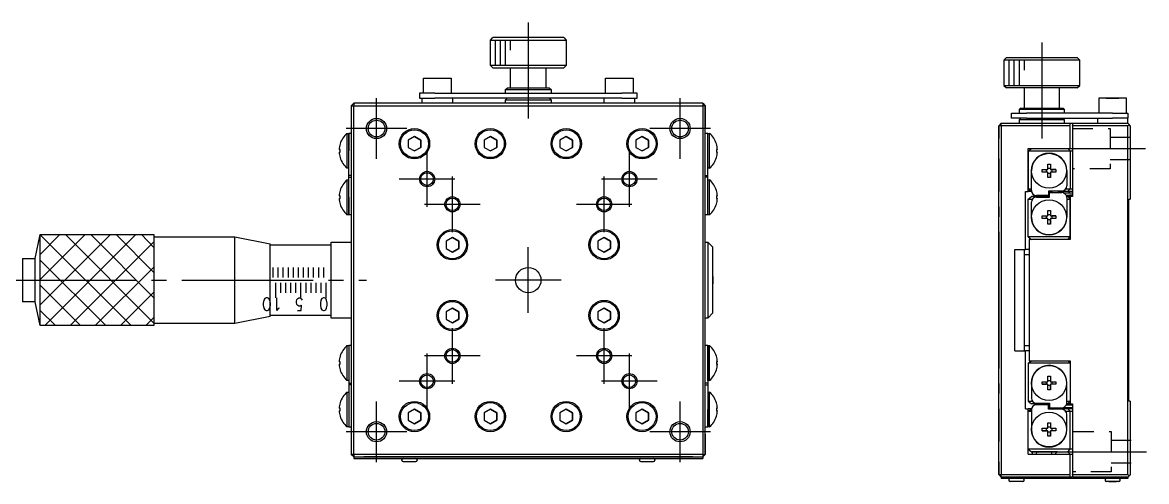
# Model space of a CAD drawing. Extents: x 28 to 196, y 79 to 242.
# Drawn here: x 85.3 to 196.5, y 196.3 to 241.7 of the extents above; entities that cross this region are included whole.
import ezdxf

# ---------------------------------------------------------------- set-up
doc = ezdxf.new("R2010")
doc.units = 0
doc.linetypes.add('CENTER', pattern=[17.5, 13, -1.5, 1.5, -1.5])
doc.linetypes.add('DASHED', pattern=[3.5, 2, -1.5])
doc.layers.get('0').update_dxf_attribs({"linetype": 'CONTINUOUS'})
doc.layers.add('CENTER', color=1, linetype='CENTER')
doc.styles.get("Standard").update_dxf_attribs({"font": 'txt.shx', "bigfont": '@extfont2.shx'})

msp = doc.modelspace()

# ---------------------------------------------------------------- linework, layer by layer
at = {"color": 7, "linetype": 'CONTINUOUS'}
for p, q in [((131.59, 239.96), (131.84, 240.21)), ((138.84, 240.21), (131.84, 240.21)), ((138.84, 240.21), (131.84, 240.21)), ((138.84, 240.21), (139.09, 239.96)), ((131.59, 239.96), (139.09, 239.96)), ((131.59, 237.46), (131.59, 239.96)), ((139.09, 239.96), (139.09, 237.46)), ((182.6, 238.23), (182.35, 237.98)), ((186.1, 237.98), (182.35, 237.98)), ((182.35, 237.98), (182.35, 235.48)), ((182.6, 238.23), (186.1, 238.23)), ((186.1, 238.23), (189.6, 238.23)), ((189.85, 237.98), (186.1, 237.98)), ((189.85, 237.98), (189.6, 238.23)), ((189.85, 235.48), (189.85, 237.98)), ((139.09, 237.46), (131.59, 237.46)), ((131.84, 237.21), (131.59, 237.46)), ((131.84, 237.21), (138.84, 237.21)), ((133.59, 235.21), (133.59, 237.21)), ((137.09, 237.21), (137.09, 235.21)), ((139.09, 237.46), (138.84, 237.21)), ((124.97, 236.21), (126.34, 236.21)), ((124.97, 234.71), (124.97, 236.21)), ((126.34, 236.21), (127.72, 236.21)), ((127.72, 236.21), (127.72, 234.71)), ((142.97, 236.21), (144.34, 236.21)), ((142.97, 234.71), (142.97, 236.21)), ((144.34, 236.21), (145.72, 236.21)), ((145.72, 236.21), (145.72, 234.71)), ((124.59, 234.71), (124.59, 234.21)), ((126.09, 234.71), (124.59, 234.71)), ((126.09, 234.71), (144.59, 234.71)), ((133.09, 235.06), (133.24, 235.21)), ((133.09, 235.06), (137.59, 235.06)), ((133.09, 234.71), (133.09, 235.06)), ((137.44, 235.21), (133.24, 235.21)), ((133.59, 235.21), (133.24, 235.21)), ((137.44, 235.21), (137.09, 235.21)), ((137.44, 235.21), (137.59, 235.06)), ((137.59, 235.06), (137.59, 234.71)), ((146.09, 234.71), (144.59, 234.71)), ((146.09, 234.21), (146.09, 234.71)), ((182.35, 235.48), (186.1, 235.48)), ((182.35, 235.48), (182.6, 235.23)), ((186.1, 235.23), (182.6, 235.23)), ((184.35, 235.23), (184.35, 233.23)), ((186.1, 235.48), (189.85, 235.48)), ((189.6, 235.23), (186.1, 235.23)), ((187.85, 233.23), (187.85, 235.23)), ((189.6, 235.23), (189.85, 235.48)), ((117.84, 233.46), (118.09, 233.71)), ((117.84, 233.46), (117.84, 198.96)), ((117.84, 233.46), (118.09, 233.46)), ((152.59, 233.71), (118.09, 233.71)), ((118.09, 233.71), (118.09, 233.46)), ((118.09, 233.46), (152.59, 233.46)), ((118.09, 198.96), (118.09, 233.46)), ((124.59, 234.21), (126.09, 234.21)), ((124.84, 233.71), (124.84, 234.21)), ((144.59, 234.21), (126.09, 234.21)), ((127.84, 234.21), (127.84, 233.71)), ((133.09, 234.06), (133.24, 234.21)), ((133.09, 234.06), (135.34, 234.06)), ((133.09, 233.71), (133.09, 234.06)), ((135.34, 234.06), (137.59, 234.06)), ((137.44, 234.21), (137.59, 234.06)), ((137.59, 234.06), (137.59, 233.71)), ((142.84, 233.71), (142.84, 234.21)), ((144.59, 234.21), (146.09, 234.21)), ((145.84, 234.21), (145.84, 233.71)), ((152.59, 233.71), (152.59, 233.46)), ((152.59, 233.71), (152.84, 233.46)), ((152.59, 233.71), (152.84, 233.46)), ((152.59, 233.46), (152.59, 198.96)), ((152.84, 233.46), (152.59, 233.46)), ((152.84, 198.96), (152.84, 233.46)), ((152.84, 233.46), (152.84, 231.21)), ((194.48, 234.23), (191.73, 234.23)), ((194.48, 234.23), (191.73, 234.23)), ((191.73, 234.23), (191.73, 232.73)), ((192.48, 234.23), (193.1, 234.23)), ((193.1, 234.23), (192.48, 234.23)), ((193.73, 234.23), (193.1, 234.23)), ((193.1, 234.23), (193.73, 234.23)), ((194.48, 232.73), (194.48, 234.23)), ((183.1, 232.23), (183.1, 232.73)), ((183.1, 232.73), (184.6, 232.73)), ((184.6, 232.23), (183.1, 232.23)), ((184, 233.23), (183.85, 233.08)), ((186.1, 233.08), (183.85, 233.08)), ((183.85, 233.08), (183.85, 232.73)), ((184, 232.23), (183.85, 232.08)), ((184, 233.23), (186.1, 233.23)), ((193.1, 232.73), (184.6, 232.73)), ((184.6, 232.23), (193.1, 232.23)), ((186.1, 233.23), (188.2, 233.23)), ((188.35, 233.08), (186.1, 233.08)), ((188.35, 233.08), (188.2, 233.23)), ((188.35, 232.08), (188.2, 232.23)), ((188.35, 232.73), (188.35, 233.08)), ((191.6, 232.23), (191.6, 231.73)), ((193.1, 232.73), (194.6, 232.73)), ((194.6, 232.23), (193.1, 232.23)), ((194.6, 232.73), (194.6, 232.23)), ((194.6, 231.73), (194.6, 232.23)), ((152.84, 226.96), (152.84, 231.21)), ((182.1, 231.73), (181.85, 231.48)), ((182.1, 231.73), (181.85, 231.48)), ((181.85, 196.98), (181.85, 231.48)), ((182.1, 231.48), (181.85, 231.48)), ((181.85, 231.48), (181.85, 230.23)), ((182.1, 231.48), (182.1, 231.73)), ((182.1, 231.73), (188.95, 231.73)), ((182.1, 231.48), (182.1, 196.98)), ((188.89, 231.48), (182.1, 231.48)), ((188.35, 232.08), (183.85, 232.08)), ((183.85, 232.08), (183.85, 231.73)), ((188.35, 231.73), (188.35, 232.08)), ((188.89, 229.23), (188.89, 231.48)), ((188.95, 231.73), (189.21, 231.73)), ((189.15, 231.48), (189.15, 224.48)), ((194.6, 231.48), (189.15, 231.48)), ((189.21, 231.73), (194.6, 231.73)), ((194.6, 231.73), (194.73, 231.61)), ((194.73, 231.61), (194.6, 231.48)), ((194.6, 214.23), (194.6, 231.48)), ((194.85, 231.48), (194.73, 231.61)), ((194.85, 231.48), (194.85, 224.23)), ((117.42, 230.73), (117.42, 229.01)), ((117.42, 230.73), (117.59, 230.73)), ((117.59, 229.01), (117.59, 230.76)), ((117.59, 230.76), (117.84, 230.76)), ((117.59, 230.73), (117.59, 229.01)), ((124.09, 230.43), (123.47, 230.07)), ((123.47, 230.07), (123.47, 229.35)), ((124.72, 230.07), (124.09, 230.43)), ((124.09, 230.43), (124.72, 230.07)), ((124.72, 229.35), (124.72, 230.07)), ((124.72, 230.07), (124.72, 229.35)), ((131.59, 230.43), (130.97, 230.07)), ((130.97, 230.07), (130.97, 229.35)), ((132.22, 230.07), (131.59, 230.43)), ((131.59, 230.43), (132.22, 230.07)), ((132.22, 229.35), (132.22, 230.07)), ((132.22, 230.07), (132.22, 229.35)), ((139.09, 230.43), (138.47, 230.07)), ((138.47, 230.07), (138.47, 229.35)), ((139.72, 230.07), (139.09, 230.43)), ((139.09, 230.43), (139.72, 230.07)), ((139.72, 229.35), (139.72, 230.07)), ((139.72, 230.07), (139.72, 229.35)), ((146.59, 230.43), (145.97, 230.07)), ((145.97, 230.07), (145.97, 229.35)), ((147.22, 230.07), (146.59, 230.43)), ((146.59, 230.43), (147.22, 230.07)), ((147.22, 229.35), (147.22, 230.07)), ((147.22, 230.07), (147.22, 229.35)), ((152.84, 230.76), (153.09, 230.76)), ((153.09, 229.01), (153.09, 230.76)), ((153.09, 227.28), (153.09, 230.73)), ((153.09, 230.73), (153.26, 230.73)), ((153.26, 227.28), (153.26, 230.73)), ((116.75, 229.14), (116.65, 229.14)), ((116.65, 229.14), (116.75, 229.14)), ((116.75, 229.68), (116.74, 229.68)), ((116.75, 229.68), (116.74, 229.68)), ((116.75, 228.88), (116.75, 229.14)), ((117.42, 229.01), (117.42, 227.28)), ((117.59, 227.06), (117.59, 229.01)), ((123.47, 229.35), (124.09, 228.99)), ((124.09, 228.99), (124.72, 229.35)), ((124.72, 229.35), (124.09, 228.99)), ((130.97, 229.35), (131.59, 228.99)), ((131.59, 228.99), (132.22, 229.35)), ((132.22, 229.35), (131.59, 228.99)), ((138.47, 229.35), (139.09, 228.99)), ((139.09, 228.99), (139.72, 229.35)), ((139.72, 229.35), (139.09, 228.99)), ((145.97, 229.35), (146.59, 228.99)), ((146.59, 228.99), (147.22, 229.35)), ((147.22, 229.35), (146.59, 228.99)), ((153.09, 227.06), (153.09, 229.01)), ((153.94, 229.68), (153.94, 229.68)), ((153.94, 229.68), (153.94, 229.68)), ((153.94, 229.14), (153.94, 228.88)), ((154.03, 229.14), (153.94, 229.14)), ((154.03, 229.14), (153.94, 229.14)), ((184.75, 228.98), (185.08, 229.23)), ((184.75, 229.23), (187.6, 229.23)), ((184.75, 228.98), (184.75, 229.23)), ((184.75, 228.98), (184.75, 225.23)), ((188.89, 228.98), (184.75, 228.98)), ((184.75, 225.23), (184.75, 228.98)), ((187.6, 229.23), (188.89, 229.23)), ((188.69, 229.23), (188.89, 228.98)), ((188.89, 229.23), (189.15, 229.23)), ((188.89, 228.98), (188.89, 225.23)), ((189.15, 228.98), (188.89, 228.98)), ((189.21, 229.23), (194.6, 229.23)), ((116.65, 228.88), (116.75, 228.88)), ((116.74, 228.33), (116.75, 228.33)), ((153.94, 228.88), (154.03, 228.88)), ((153.94, 228.33), (153.94, 228.33)), ((181.85, 228.23), (181.85, 227.73)), ((181.85, 228.23), (181.85, 227.73)), ((181.85, 228.23), (181.85, 227.73)), ((181.85, 228.23), (181.85, 227.73)), ((181.85, 228.23), (181.85, 224.98)), ((181.85, 228.23), (181.85, 226.23)), ((181.85, 228.23), (181.85, 226.23)), ((181.85, 228.23), (181.85, 226.23)), ((181.85, 228.23), (181.85, 226.23)), ((117.59, 227.28), (117.42, 227.28)), ((117.59, 226.56), (117.59, 227.06)), ((152.84, 225.16), (152.84, 226.96)), ((153.26, 227.28), (153.09, 227.28)), ((153.09, 226.56), (153.09, 227.06)), ((181.85, 227.73), (181.85, 226.23)), ((181.85, 227.73), (181.85, 226.23)), ((181.85, 227.73), (181.85, 226.23)), ((181.85, 227.73), (181.85, 226.23)), ((185.07, 225.08), (185.07, 227.03)), ((186.15, 227.16), (186.69, 227.16)), ((186.15, 226.9), (186.15, 227.16)), ((186.15, 227.16), (186.56, 227.16)), ((186.69, 226.9), (186.15, 226.9)), ((186.56, 227.16), (186.69, 227.16)), ((186.56, 226.9), (186.56, 227.16)), ((186.69, 227.7), (186.95, 227.7)), ((186.69, 227.16), (186.69, 227.7)), ((186.69, 227.29), (186.95, 227.29)), ((186.69, 226.36), (186.69, 226.9)), ((186.95, 226.77), (186.69, 226.77)), ((186.95, 227.7), (186.95, 227.16)), ((186.95, 227.7), (186.95, 227.29)), ((186.95, 227.29), (186.95, 227.16)), ((186.95, 227.16), (187.49, 227.16)), ((186.95, 227.16), (187.08, 227.16)), ((186.95, 226.9), (186.95, 226.36)), ((187.49, 226.9), (186.95, 226.9)), ((186.95, 226.9), (186.95, 226.77)), ((186.95, 226.36), (186.95, 226.77)), ((187.49, 227.16), (187.08, 227.16)), ((187.08, 227.16), (187.08, 226.9)), ((187.49, 227.16), (187.49, 226.9)), ((188.57, 227.03), (188.57, 225.53)), ((117.42, 226.13), (117.42, 224.41)), ((117.42, 226.13), (117.59, 226.13)), ((117.59, 226.41), (117.59, 226.56)), ((117.84, 226.56), (117.59, 226.56)), ((117.59, 226.41), (117.84, 226.41)), ((117.59, 225.91), (117.59, 226.41)), ((117.59, 224.41), (117.59, 225.91)), ((152.84, 226.56), (153.09, 226.56)), ((153.09, 226.41), (152.84, 226.41)), ((153.09, 226.41), (153.09, 226.56)), ((153.09, 225.91), (153.09, 226.41)), ((153.09, 226.13), (153.26, 226.13)), ((153.09, 224.41), (153.09, 225.91)), ((153.26, 222.68), (153.26, 226.13)), ((186.95, 226.36), (186.69, 226.36)), ((116.75, 224.54), (116.65, 224.54)), ((116.65, 224.54), (116.75, 224.54)), ((116.75, 225.08), (116.74, 225.08)), ((116.75, 225.08), (116.74, 225.08)), ((116.75, 224.28), (116.75, 224.54)), ((152.84, 223.66), (152.84, 225.16)), ((153.94, 225.08), (153.94, 225.08)), ((153.94, 225.08), (153.94, 225.08)), ((153.94, 224.54), (153.94, 224.28)), ((154.03, 224.54), (153.94, 224.54)), ((154.03, 224.54), (153.94, 224.54)), ((184.49, 224.98), (184.75, 224.98)), ((184.49, 219.23), (184.49, 224.98)), ((184.75, 225.23), (185.08, 224.98)), ((184.75, 224.98), (184.75, 225.23)), ((184.75, 225.23), (185.07, 225.23)), ((185.08, 224.98), (184.75, 224.98)), ((184.75, 224.23), (185.08, 224.48)), ((185.08, 224.98), (185.08, 224.98)), ((186.05, 224.48), (185.08, 224.48)), ((186.77, 224.58), (185.57, 224.58)), ((186.77, 224.58), (185.57, 224.58)), ((186, 224.48), (186.01, 224.61)), ((186.87, 224.48), (186.05, 224.48)), ((186.09, 224.43), (186.05, 224.48)), ((186.1, 224.58), (186.1, 224.48)), ((186.15, 224.58), (186.16, 224.48)), ((188.07, 225.03), (186.77, 225.03)), ((186.77, 225.03), (186.77, 224.58)), ((188.07, 225.03), (186.77, 225.03)), ((187.1, 224.98), (186.77, 224.98)), ((186.77, 224.86), (186.87, 224.86)), ((186.77, 224.61), (186.87, 224.61)), ((186.77, 224.61), (186.87, 224.61)), ((186.87, 224.61), (186.77, 224.61)), ((186.87, 224.61), (186.77, 224.61)), ((186.85, 224.86), (186.85, 224.98)), ((186.87, 224.61), (186.85, 224.61)), ((186.85, 224.48), (186.85, 224.61)), ((186.87, 224.61), (186.85, 224.61)), ((186.85, 224.61), (186.87, 224.61)), ((186.87, 224.61), (186.85, 224.61)), ((186.87, 224.43), (186.87, 224.88)), ((186.87, 224.88), (188.07, 224.88)), ((187.03, 224.98), (186.96, 224.88)), ((187.15, 225.03), (187.01, 224.88)), ((187.72, 224.98), (187.66, 225.03)), ((188.69, 224.98), (187.72, 224.98)), ((188.22, 224.86), (189.15, 224.86)), ((188.47, 225.23), (188.89, 225.23)), ((188.51, 224.61), (189.15, 224.61)), ((188.51, 224.61), (188.86, 224.61)), ((188.69, 224.48), (188.56, 224.48)), ((188.69, 224.98), (188.89, 225.23)), ((189.15, 224.98), (188.69, 224.98)), ((188.69, 224.48), (188.89, 224.23)), ((188.89, 224.48), (188.69, 224.48)), ((188.71, 224.48), (188.84, 224.61)), ((188.87, 224.86), (188.79, 224.98)), ((189.15, 224.61), (188.84, 224.61)), ((188.84, 224.61), (189.15, 224.61)), ((188.86, 224.61), (189.15, 224.61)), ((188.89, 225.23), (189.15, 225.23)), ((188.89, 224.48), (188.89, 224.23)), ((189.15, 224.48), (188.89, 224.48)), ((189.15, 224.95), (189.11, 224.98)), ((189.15, 224.5), (189.13, 224.48)), ((116.65, 224.28), (116.75, 224.28)), ((116.74, 223.73), (116.75, 223.73)), ((117.42, 224.41), (117.42, 222.68)), ((117.59, 222.66), (117.59, 224.41)), ((117.59, 224.41), (117.59, 222.68)), ((152.84, 221.21), (152.84, 223.66)), ((153.09, 222.66), (153.09, 224.41)), ((153.09, 222.68), (153.09, 224.41)), ((153.94, 224.28), (154.03, 224.28)), ((153.94, 223.73), (153.94, 223.73)), ((181.85, 223.48), (181.85, 222.48)), ((184.75, 220.48), (184.75, 224.23)), ((184.75, 224.23), (185.17, 224.23)), ((185.07, 222.43), (185.07, 223.93)), ((185.57, 224.43), (186.87, 224.43)), ((188.57, 224.38), (188.57, 222.43)), ((188.57, 224.23), (188.89, 224.23)), ((188.89, 220.48), (188.89, 224.23)), ((188.89, 224.23), (188.89, 220.48)), ((194.7, 224.23), (194.85, 224.23)), ((194.7, 204.23), (194.7, 224.23)), ((117.59, 222.68), (117.42, 222.68)), ((117.84, 222.66), (117.59, 222.66)), ((153.09, 222.66), (152.84, 222.66)), ((153.26, 222.68), (153.09, 222.68)), ((186.15, 222.56), (186.69, 222.56)), ((186.15, 222.3), (186.15, 222.56)), ((186.15, 222.56), (186.56, 222.56)), ((186.69, 222.3), (186.15, 222.3)), ((186.56, 222.56), (186.69, 222.56)), ((186.56, 222.3), (186.56, 222.56)), ((186.69, 223.1), (186.95, 223.1)), ((186.69, 222.56), (186.69, 223.1)), ((186.69, 222.69), (186.95, 222.69)), ((186.69, 221.76), (186.69, 222.3)), ((186.95, 223.1), (186.95, 222.56)), ((186.95, 223.1), (186.95, 222.69)), ((186.95, 222.69), (186.95, 222.56)), ((186.95, 222.56), (187.49, 222.56)), ((186.95, 222.56), (187.08, 222.56)), ((186.95, 222.3), (186.95, 221.76)), ((187.49, 222.3), (186.95, 222.3)), ((186.95, 222.3), (186.95, 222.17)), ((187.49, 222.56), (187.08, 222.56)), ((187.08, 222.56), (187.08, 222.3)), ((187.49, 222.56), (187.49, 222.3)), ((152.84, 211.21), (152.84, 221.21)), ((186.95, 222.17), (186.69, 222.17)), ((186.95, 221.76), (186.69, 221.76)), ((186.95, 221.76), (186.95, 222.17)), ((86.59, 218.36), (87.09, 220.71)), ((87.09, 211.71), (87.09, 220.71)), ((87.09, 220.71), (98.34, 220.71)), ((87.09, 220.71), (98.34, 220.71)), ((87.09, 211.71), (87.09, 220.71)), ((98.34, 220.71), (98.34, 216.21)), ((98.34, 220.71), (98.34, 211.71)), ((98.34, 220.51), (106.34, 220.51)), ((106.34, 211.91), (106.34, 220.51)), ((106.34, 220.51), (109.84, 219.81)), ((127.84, 220.43), (127.22, 220.07)), ((127.22, 220.07), (127.22, 219.35)), ((128.47, 220.07), (127.84, 220.43)), ((127.84, 220.43), (128.47, 220.07)), ((128.47, 219.35), (128.47, 220.07)), ((128.47, 220.07), (128.47, 219.35)), ((142.84, 220.43), (142.22, 220.07)), ((142.22, 220.07), (142.22, 219.35)), ((143.47, 220.07), (142.84, 220.43)), ((142.84, 220.43), (143.47, 220.07)), ((143.47, 219.35), (143.47, 220.07)), ((143.47, 220.07), (143.47, 219.35)), ((181.85, 220.98), (181.85, 207.48)), ((188.89, 220.48), (184.75, 220.48)), ((184.75, 220.48), (185.08, 220.23)), ((184.85, 220.23), (184.85, 208.23)), ((184.85, 220.23), (184.85, 208.23)), ((188.89, 220.23), (184.85, 220.23)), ((188.69, 220.23), (188.89, 220.48)), ((188.89, 220.48), (188.89, 220.23)), ((109.84, 212.61), (109.84, 219.81)), ((109.84, 219.71), (115.84, 219.71)), ((115.84, 212.46), (115.84, 219.96)), ((115.84, 219.96), (117.84, 219.96)), ((127.22, 219.35), (127.84, 218.99)), ((127.84, 218.99), (128.47, 219.35)), ((128.47, 219.35), (127.84, 218.99)), ((142.22, 219.35), (142.84, 218.99)), ((142.84, 218.99), (143.47, 219.35)), ((143.47, 219.35), (142.84, 218.99)), ((152.84, 219.96), (153.09, 219.96)), ((153.09, 219.96), (153.09, 216.21)), ((153.09, 219.96), (153.59, 219.46)), ((153.59, 212.96), (153.59, 219.46)), ((153.59, 216.21), (153.59, 219.46)), ((181.85, 219.23), (181.85, 217.73)), ((181.85, 219.23), (181.85, 217.73)), ((181.85, 219.23), (181.85, 216.23)), ((181.85, 219.23), (181.85, 216.23)), ((183.45, 219.23), (184.49, 219.23)), ((183.45, 209.23), (183.45, 219.23)), ((184.35, 219.23), (184.35, 209.23)), ((184.85, 219.23), (184.49, 219.23)), ((85.34, 218.36), (85.34, 214.06)), ((85.34, 218.36), (86.59, 218.36)), ((86.59, 214.06), (86.59, 218.36)), ((184.85, 218.73), (184.35, 218.73)), ((181.85, 217.73), (181.85, 216.23)), ((181.85, 217.73), (181.85, 216.23)), ((98.34, 216.21), (98.34, 211.71)), ((153.09, 216.21), (153.09, 212.46)), ((153.59, 216.58), (153.59, 215.83)), ((153.59, 216.58), (153.59, 215.83)), ((153.59, 212.96), (153.59, 216.21)), ((181.85, 215.48), (181.85, 214.23)), ((181.85, 215.48), (181.85, 212.98)), ((86.59, 214.06), (85.34, 214.06)), ((87.09, 211.71), (86.59, 214.06)), ((127.84, 213.43), (127.22, 213.07)), ((128.47, 213.07), (127.84, 213.43)), ((127.84, 213.43), (128.47, 213.07)), ((142.84, 213.43), (142.22, 213.07)), ((143.47, 213.07), (142.84, 213.43)), ((142.84, 213.43), (143.47, 213.07)), ((181.85, 214.23), (181.85, 212.98)), ((194.6, 196.98), (194.6, 214.23)), ((109.84, 212.61), (106.34, 211.91)), ((115.84, 212.71), (109.84, 212.71)), ((117.84, 212.46), (115.84, 212.46)), ((127.22, 213.07), (127.22, 212.35)), ((127.22, 212.35), (127.84, 211.99)), ((127.84, 211.99), (128.47, 212.35)), ((128.47, 212.35), (127.84, 211.99)), ((128.47, 212.35), (128.47, 213.07)), ((128.47, 213.07), (128.47, 212.35)), ((142.22, 213.07), (142.22, 212.35)), ((142.22, 212.35), (142.84, 211.99)), ((142.84, 211.99), (143.47, 212.35)), ((143.47, 212.35), (142.84, 211.99)), ((143.47, 212.35), (143.47, 213.07)), ((143.47, 213.07), (143.47, 212.35)), ((153.09, 212.46), (152.84, 212.46)), ((153.59, 212.96), (153.09, 212.46)), ((181.85, 212.23), (181.85, 210.73)), ((181.85, 212.23), (181.85, 210.73)), ((181.85, 212.23), (181.85, 209.23)), ((181.85, 212.23), (181.85, 209.23)), ((98.34, 211.71), (87.09, 211.71)), ((98.34, 211.71), (87.09, 211.71)), ((106.34, 211.91), (98.34, 211.91)), ((152.84, 208.76), (152.84, 211.21)), ((181.85, 210.73), (181.85, 209.23)), ((181.85, 210.73), (181.85, 209.23)), ((117.42, 209.73), (117.42, 208.01)), ((117.42, 209.73), (117.59, 209.73)), ((117.59, 209.76), (117.59, 208.01)), ((117.59, 209.76), (117.84, 209.76)), ((117.59, 209.73), (117.59, 208.01)), ((152.84, 209.76), (153.09, 209.76)), ((153.09, 209.76), (153.09, 208.01)), ((153.09, 206.28), (153.09, 209.73)), ((153.09, 209.73), (153.26, 209.73)), ((153.26, 206.28), (153.26, 209.73)), ((183.45, 209.23), (184.49, 209.23)), ((184.35, 209.73), (184.85, 209.73)), ((184.49, 203.48), (184.49, 209.23)), ((184.85, 209.23), (184.49, 209.23)), ((116.75, 208.14), (116.65, 208.14)), ((116.65, 207.88), (116.75, 207.88)), ((116.65, 207.88), (116.75, 207.88)), ((116.75, 208.68), (116.74, 208.68)), ((116.75, 207.88), (116.75, 208.14)), ((117.42, 208.01), (117.42, 206.28)), ((117.59, 208.01), (117.59, 206.51)), ((152.84, 207.26), (152.84, 208.76)), ((153.09, 208.01), (153.09, 206.51)), ((153.94, 208.68), (153.94, 208.68)), ((153.94, 208.14), (153.94, 207.88)), ((154.03, 208.14), (153.94, 208.14)), ((153.94, 207.88), (154.03, 207.88)), ((154.03, 207.88), (153.94, 207.88)), ((184.75, 207.98), (185.08, 208.23)), ((188.89, 207.98), (184.75, 207.98)), ((184.75, 207.98), (184.75, 204.23)), ((184.85, 208.23), (188.89, 208.23)), ((188.69, 208.23), (188.89, 207.98)), ((188.89, 208.23), (188.89, 207.98)), ((188.89, 207.98), (188.89, 204.23)), ((188.89, 207.98), (188.89, 204.23)), ((116.74, 207.33), (116.75, 207.33)), ((116.74, 207.33), (116.75, 207.33)), ((152.84, 205.46), (152.84, 207.26)), ((153.94, 207.33), (153.94, 207.33)), ((153.94, 207.33), (153.94, 207.33)), ((186.69, 206.7), (186.95, 206.7)), ((186.69, 206.16), (186.69, 206.7)), ((186.95, 206.7), (186.95, 206.16)), ((186.95, 206.7), (186.95, 206.29)), ((117.59, 206.28), (117.42, 206.28)), ((117.59, 206.51), (117.59, 206.01)), ((117.59, 206.01), (117.84, 206.01)), ((117.59, 206.01), (117.59, 205.86)), ((117.84, 205.86), (117.59, 205.86)), ((117.59, 205.86), (117.59, 205.36)), ((153.09, 206.01), (152.84, 206.01)), ((152.84, 205.86), (153.09, 205.86)), ((153.09, 206.51), (153.09, 206.01)), ((153.26, 206.28), (153.09, 206.28)), ((153.09, 206.01), (153.09, 205.86)), ((153.09, 205.86), (153.09, 205.36)), ((181.85, 205.98), (181.85, 204.98)), ((185.07, 206.03), (185.07, 204.53)), ((186.15, 206.16), (186.69, 206.16)), ((186.15, 205.9), (186.15, 206.16)), ((186.69, 205.9), (186.15, 205.9)), ((186.15, 205.9), (186.56, 205.9)), ((186.56, 205.9), (186.56, 206.16)), ((186.69, 205.9), (186.56, 205.9)), ((186.69, 206.29), (186.95, 206.29)), ((186.69, 205.36), (186.69, 205.9)), ((186.95, 205.77), (186.69, 205.77)), ((186.95, 206.29), (186.95, 206.16)), ((186.95, 206.16), (187.49, 206.16)), ((186.95, 205.9), (186.95, 205.36)), ((187.49, 205.9), (186.95, 205.9)), ((187.08, 205.9), (186.95, 205.9)), ((186.95, 205.9), (186.95, 205.77)), ((186.95, 205.36), (186.95, 205.77)), ((187.08, 206.16), (187.08, 205.9)), ((187.49, 205.9), (187.08, 205.9)), ((187.49, 206.16), (187.49, 205.9)), ((188.57, 204.08), (188.57, 206.03)), ((117.42, 205.13), (117.42, 203.41)), ((117.42, 205.13), (117.59, 205.13)), ((117.59, 205.36), (117.59, 203.41)), ((152.84, 200.96), (152.84, 205.46)), ((153.09, 205.36), (153.09, 203.41)), ((153.09, 205.13), (153.26, 205.13)), ((153.26, 201.68), (153.26, 205.13)), ((186.95, 205.36), (186.69, 205.36)), ((116.75, 203.54), (116.65, 203.54)), ((116.75, 204.08), (116.74, 204.08)), ((116.75, 203.28), (116.75, 203.54)), ((117.42, 203.41), (117.42, 201.68)), ((117.59, 203.41), (117.59, 201.66)), ((117.59, 203.41), (117.59, 201.68)), ((124.09, 203.43), (123.47, 203.07)), ((124.72, 203.07), (124.09, 203.43)), ((124.09, 203.43), (124.72, 203.07)), ((131.59, 203.43), (130.97, 203.07)), ((132.22, 203.07), (131.59, 203.43)), ((131.59, 203.43), (132.22, 203.07)), ((139.09, 203.43), (138.47, 203.07)), ((139.72, 203.07), (139.09, 203.43)), ((139.09, 203.43), (139.72, 203.07)), ((146.59, 203.43), (145.97, 203.07)), ((147.22, 203.07), (146.59, 203.43)), ((146.59, 203.43), (147.22, 203.07)), ((153.09, 203.41), (153.09, 201.66)), ((153.09, 201.68), (153.09, 203.41)), ((153.94, 204.08), (153.94, 204.08)), ((153.94, 203.54), (153.94, 203.28)), ((154.03, 203.54), (153.94, 203.54)), ((181.85, 203.48), (181.85, 200.23)), ((184.49, 203.48), (184.75, 203.48)), ((184.75, 204.23), (185.08, 203.98)), ((184.75, 204.23), (185.17, 204.23)), ((184.75, 203.23), (185.08, 203.48)), ((184.75, 203.23), (184.75, 203.48)), ((185.08, 203.48), (184.75, 203.48)), ((185.07, 203.38), (185.07, 201.43)), ((186.05, 203.98), (185.08, 203.98)), ((185.08, 203.48), (185.08, 203.48)), ((185.57, 204.03), (186.87, 204.03)), ((186.77, 203.88), (185.57, 203.88)), ((186.77, 203.88), (185.57, 203.88)), ((186.01, 203.86), (186, 203.98)), ((186.09, 204.03), (186.05, 203.98)), ((186.87, 203.98), (186.05, 203.98)), ((186.1, 203.98), (186.1, 203.88)), ((186.16, 203.98), (186.15, 203.88)), ((186.77, 203.43), (186.77, 203.88)), ((186.77, 203.86), (186.87, 203.86)), ((186.77, 203.86), (186.87, 203.86)), ((186.87, 203.86), (186.77, 203.86)), ((186.87, 203.86), (186.77, 203.86)), ((186.77, 203.61), (186.87, 203.61)), ((187.1, 203.48), (186.77, 203.48)), ((188.07, 203.43), (186.77, 203.43)), ((188.07, 203.43), (186.77, 203.43)), ((186.85, 203.86), (186.85, 203.98)), ((186.87, 203.86), (186.85, 203.86)), ((186.87, 203.86), (186.85, 203.86)), ((186.85, 203.86), (186.87, 203.86)), ((186.87, 203.86), (186.85, 203.86)), ((186.85, 203.48), (186.85, 203.61)), ((186.87, 204.03), (186.87, 203.58)), ((186.87, 203.58), (188.07, 203.58)), ((186.96, 203.58), (187.03, 203.48)), ((187.01, 203.58), (187.15, 203.43)), ((187.72, 203.48), (187.66, 203.43)), ((188.69, 203.48), (187.72, 203.48)), ((188.22, 203.61), (189.15, 203.61)), ((188.51, 203.86), (188.86, 203.86)), ((188.51, 203.86), (189.15, 203.86)), ((188.69, 203.98), (188.56, 203.98)), ((188.57, 204.23), (188.89, 204.23)), ((188.69, 203.98), (188.89, 204.23)), ((188.89, 203.98), (188.69, 203.98)), ((188.69, 203.48), (188.89, 203.23)), ((189.15, 203.48), (188.69, 203.48)), ((188.84, 203.86), (188.71, 203.98)), ((188.79, 203.48), (188.87, 203.61)), ((189.15, 203.86), (188.84, 203.86)), ((188.84, 203.86), (189.15, 203.86)), ((188.86, 203.86), (189.15, 203.86)), ((188.89, 204.23), (188.89, 203.98)), ((188.89, 203.98), (189.15, 203.98)), ((189.11, 203.48), (189.15, 203.51)), ((189.15, 203.97), (189.13, 203.98)), ((189.15, 203.98), (189.15, 196.98)), ((194.85, 204.23), (194.7, 204.23)), ((194.85, 204.23), (194.85, 196.98)), ((116.65, 203.28), (116.75, 203.28)), ((116.65, 203.28), (116.75, 203.28)), ((116.74, 202.73), (116.75, 202.73)), ((116.74, 202.73), (116.75, 202.73)), ((123.47, 203.07), (123.47, 202.35)), ((123.47, 202.35), (124.09, 201.99)), ((124.09, 201.99), (124.72, 202.35)), ((124.72, 202.35), (124.09, 201.99)), ((124.72, 202.35), (124.72, 203.07)), ((124.72, 203.07), (124.72, 202.35)), ((130.97, 203.07), (130.97, 202.35)), ((130.97, 202.35), (131.59, 201.99)), ((131.59, 201.99), (132.22, 202.35)), ((132.22, 202.35), (131.59, 201.99)), ((132.22, 202.35), (132.22, 203.07)), ((132.22, 203.07), (132.22, 202.35)), ((138.47, 203.07), (138.47, 202.35)), ((138.47, 202.35), (139.09, 201.99)), ((139.09, 201.99), (139.72, 202.35)), ((139.72, 202.35), (139.09, 201.99)), ((139.72, 202.35), (139.72, 203.07)), ((139.72, 203.07), (139.72, 202.35)), ((145.97, 203.07), (145.97, 202.35)), ((145.97, 202.35), (146.59, 201.99)), ((146.59, 201.99), (147.22, 202.35)), ((147.22, 202.35), (146.59, 201.99)), ((147.22, 202.35), (147.22, 203.07)), ((147.22, 203.07), (147.22, 202.35)), ((153.94, 203.28), (154.03, 203.28)), ((154.03, 203.28), (153.94, 203.28)), ((153.94, 202.73), (153.94, 202.73)), ((153.94, 202.73), (153.94, 202.73)), ((181.85, 202.23), (181.85, 200.73)), ((181.85, 202.23), (181.85, 200.73)), ((181.85, 202.23), (181.85, 200.73)), ((181.85, 202.23), (181.85, 200.73)), ((181.85, 202.23), (181.85, 200.23)), ((181.85, 202.23), (181.85, 200.23)), ((181.85, 202.23), (181.85, 200.23)), ((181.85, 202.23), (181.85, 200.23)), ((184.75, 199.48), (184.75, 203.23)), ((184.75, 199.48), (184.75, 203.23)), ((184.75, 203.23), (185.07, 203.23)), ((188.47, 203.23), (188.89, 203.23)), ((188.57, 201.43), (188.57, 202.93)), ((188.89, 199.48), (188.89, 203.23)), ((188.89, 203.23), (189.15, 203.23)), ((117.59, 201.68), (117.42, 201.68)), ((117.84, 201.66), (117.59, 201.66)), ((153.09, 201.66), (152.84, 201.66)), ((153.26, 201.68), (153.09, 201.68)), ((186.15, 201.56), (186.69, 201.56)), ((186.15, 201.3), (186.15, 201.56)), ((186.69, 201.3), (186.15, 201.3)), ((186.15, 201.3), (186.56, 201.3)), ((186.56, 201.3), (186.56, 201.56)), ((186.69, 201.3), (186.56, 201.3)), ((186.69, 202.1), (186.95, 202.1)), ((186.69, 201.56), (186.69, 202.1)), ((186.69, 201.69), (186.95, 201.69)), ((186.69, 200.76), (186.69, 201.3)), ((186.95, 201.17), (186.69, 201.17)), ((186.95, 202.1), (186.95, 201.56)), ((186.95, 202.1), (186.95, 201.69)), ((186.95, 201.69), (186.95, 201.56)), ((186.95, 201.56), (187.49, 201.56)), ((186.95, 201.3), (186.95, 200.76)), ((187.49, 201.3), (186.95, 201.3)), ((186.95, 201.3), (186.95, 201.17)), ((187.08, 201.3), (186.95, 201.3)), ((186.95, 200.76), (186.95, 201.17)), ((187.08, 201.56), (187.08, 201.3)), ((187.49, 201.3), (187.08, 201.3)), ((187.49, 201.56), (187.49, 201.3)), ((152.84, 200.96), (152.84, 198.96)), ((181.85, 200.73), (181.85, 200.23)), ((181.85, 200.73), (181.85, 200.23)), ((181.85, 200.73), (181.85, 200.23)), ((181.85, 200.73), (181.85, 200.23)), ((186.95, 200.76), (186.69, 200.76)), ((118.09, 198.96), (117.84, 198.96)), ((118.09, 198.71), (117.84, 198.96)), ((152.59, 198.96), (118.09, 198.96)), ((118.09, 198.96), (118.09, 198.71)), ((152.59, 198.96), (152.84, 198.96)), ((152.59, 198.96), (152.59, 198.71)), ((152.84, 198.96), (152.59, 198.71)), ((152.84, 198.96), (152.59, 198.71)), ((188.89, 199.48), (184.75, 199.48)), ((184.75, 199.48), (185.08, 199.23)), ((184.75, 198.98), (184.75, 199.48)), ((184.75, 198.98), (187.4, 198.98)), ((187.35, 199.23), (185.08, 199.23)), ((185.08, 199.23), (188.69, 199.23)), ((185.19, 198.98), (185.18, 199.23)), ((185.57, 199.23), (185.56, 198.98)), ((187.35, 199.23), (187.1, 199.23)), ((187.65, 199.23), (187.1, 199.23)), ((187.1, 198.98), (187.1, 199.23)), ((187.53, 199.11), (187.4, 198.98)), ((187.4, 198.98), (187.6, 198.98)), ((187.65, 199.23), (187.53, 199.11)), ((187.6, 198.98), (188.25, 198.98)), ((188.25, 198.98), (188.89, 198.98)), ((188.78, 199.11), (188.65, 199.23)), ((188.69, 199.23), (188.89, 199.48)), ((188.69, 199.23), (189.15, 199.23)), ((188.9, 198.98), (188.78, 199.11)), ((189.15, 199.48), (188.89, 199.48)), ((188.89, 196.98), (188.89, 198.98)), ((188.89, 198.98), (189.15, 198.98)), ((118.09, 198.71), (119.09, 198.71)), ((118.09, 198.71), (118.09, 198.56)), ((118.09, 198.56), (119.09, 198.56)), ((119.09, 198.71), (151.59, 198.71)), ((151.59, 198.71), (119.09, 198.71)), ((119.09, 198.56), (123.19, 198.56)), ((122.84, 198.38), (122.84, 198.43)), ((122.84, 198.38), (122.84, 198.43)), ((122.97, 198.26), (123.25, 198.26)), ((122.97, 198.26), (124.22, 198.26)), ((123.19, 198.56), (123.99, 198.56)), ((123.25, 198.26), (123.5, 198.26)), ((123.5, 198.26), (123.61, 198.26)), ((123.61, 198.26), (123.68, 198.26)), ((123.68, 198.26), (123.85, 198.26)), ((123.87, 198.26), (123.94, 198.26)), ((123.94, 198.26), (124.22, 198.26)), ((123.99, 198.56), (146.69, 198.56)), ((124.34, 198.43), (124.34, 198.38)), ((124.34, 198.43), (124.34, 198.38)), ((146.34, 198.38), (146.34, 198.43)), ((146.34, 198.38), (146.34, 198.43)), ((146.47, 198.26), (146.75, 198.26)), ((146.47, 198.26), (147.72, 198.26)), ((146.69, 198.56), (147.49, 198.56)), ((146.75, 198.26), (147, 198.26)), ((147, 198.26), (147.11, 198.26)), ((147.11, 198.26), (147.18, 198.26)), ((147.18, 198.26), (147.35, 198.26)), ((147.37, 198.26), (147.44, 198.26)), ((147.44, 198.26), (147.72, 198.26)), ((147.49, 198.56), (151.59, 198.56)), ((147.84, 198.43), (147.84, 198.38)), ((147.84, 198.43), (147.84, 198.38)), ((151.59, 198.71), (152.59, 198.71)), ((151.59, 198.56), (152.59, 198.56)), ((152.59, 198.71), (152.59, 198.56)), ((152.59, 198.71), (152.59, 198.56)), ((181.85, 198.23), (181.85, 196.98)), ((181.85, 196.98), (182.1, 196.98)), ((181.85, 196.98), (182.1, 196.73)), ((181.85, 196.98), (182.1, 196.73)), ((182.1, 196.73), (182.1, 196.98)), ((182.1, 196.98), (188.89, 196.98)), ((183.1, 196.73), (182.1, 196.73)), ((182.1, 196.73), (182.1, 196.58)), ((182.1, 196.73), (182.1, 196.58)), ((188.17, 196.73), (183.1, 196.73)), ((188.17, 196.73), (183.1, 196.73)), ((188.95, 196.73), (188.17, 196.73)), ((188.17, 196.73), (188.95, 196.73)), ((188.95, 196.73), (189.14, 196.73)), ((189.14, 196.73), (188.95, 196.73)), ((189.15, 196.98), (194.6, 196.98)), ((190.22, 196.73), (189.21, 196.73)), ((189.22, 196.73), (189.22, 196.58)), ((193.6, 196.73), (190.22, 196.73)), ((193.6, 196.73), (190.22, 196.73)), ((194.6, 196.73), (193.6, 196.73)), ((194.6, 196.98), (194.73, 196.86)), ((194.73, 196.86), (194.6, 196.73)), ((194.6, 196.73), (194.6, 196.58)), ((194.85, 196.98), (194.73, 196.86)), ((183.1, 196.58), (182.1, 196.58)), ((182.85, 196.46), (182.85, 196.41)), ((184.23, 196.28), (182.98, 196.28)), ((183.2, 196.58), (183.1, 196.58)), ((184, 196.58), (183.2, 196.58)), ((183.33, 196.28), (183.26, 196.28)), ((183.52, 196.28), (183.34, 196.28)), ((183.59, 196.28), (183.52, 196.28)), ((183.69, 196.28), (183.59, 196.28)), ((183.95, 196.28), (183.69, 196.28)), ((188.17, 196.58), (184, 196.58)), ((184.35, 196.41), (184.35, 196.46)), ((189.14, 196.58), (188.17, 196.58)), ((189.22, 196.58), (189.14, 196.58)), ((190.22, 196.58), (189.22, 196.58)), ((192.7, 196.58), (190.22, 196.58)), ((192.35, 196.46), (192.35, 196.41)), ((193.73, 196.28), (192.48, 196.28)), ((193.04, 196.28), (192.48, 196.28)), ((193.5, 196.58), (192.7, 196.58)), ((192.73, 196.28), (193.04, 196.28)), ((193.04, 196.28), (192.73, 196.28)), ((193.16, 196.28), (193.04, 196.28)), ((193.04, 196.28), (193.16, 196.28)), ((193.16, 196.28), (193.04, 196.28)), ((193.73, 196.28), (193.16, 196.28)), ((193.48, 196.28), (193.16, 196.28)), ((193.16, 196.28), (193.48, 196.28)), ((193.6, 196.58), (193.5, 196.58)), ((194.6, 196.58), (193.6, 196.58)), ((193.85, 196.41), (193.85, 196.46))]:
    msp.add_line(p, q, dxfattribs=at)
at = {"color": 3, "linetype": 'CONTINUOUS'}
for p, q in [((132.09, 237.46), (132.09, 239.96)), ((132.59, 237.46), (132.59, 239.96)), ((133.09, 237.46), (133.09, 239.96)), ((133.59, 238.96), (133.59, 239.96)), ((182.85, 237.98), (182.85, 235.48)), ((183.35, 237.98), (183.35, 235.48)), ((183.85, 237.98), (183.85, 235.48)), ((184.35, 237.98), (184.35, 236.98)), ((94.04, 220.71), (87.09, 213.76)), ((91.54, 220.71), (87.09, 216.26)), ((89.04, 220.71), (87.09, 218.76)), ((96.09, 211.71), (87.09, 220.7)), ((96.54, 220.71), (87.54, 211.71)), ((98.34, 211.95), (89.59, 220.71)), ((98.34, 220.01), (90.04, 211.71)), ((98.34, 214.45), (92.09, 220.71)), ((98.34, 216.95), (94.59, 220.71)), ((98.34, 219.45), (97.09, 220.71)), ((93.59, 211.71), (87.09, 218.2)), ((98.34, 217.51), (92.54, 211.71)), ((110.09, 217.46), (110.09, 216.46)), ((110.59, 217.46), (110.59, 216.46)), ((111.09, 217.46), (111.09, 216.46)), ((111.59, 217.46), (111.59, 216.46)), ((111.59, 217.46), (111.59, 216.46)), ((112.09, 217.46), (112.09, 216.46)), ((112.59, 217.46), (112.59, 216.46)), ((113.09, 217.46), (113.09, 216.46)), ((113.59, 217.46), (113.59, 216.46)), ((114.09, 217.46), (114.09, 216.46)), ((114.59, 217.46), (114.59, 216.46)), ((115.09, 217.46), (115.09, 216.46)), ((91.09, 211.71), (87.09, 215.7)), ((110.34, 215.96), (110.34, 214.46)), ((110.84, 215.96), (110.84, 214.96)), ((111.34, 215.96), (111.34, 214.96)), ((111.84, 215.96), (111.84, 214.96)), ((112.34, 215.96), (112.34, 214.96)), ((112.84, 215.96), (112.84, 214.46)), ((113.34, 215.96), (113.34, 214.96)), ((113.84, 215.96), (113.84, 214.96)), ((114.34, 215.96), (114.34, 214.96)), ((114.84, 215.96), (114.84, 214.96)), ((115.34, 215.96), (115.34, 214.46)), ((98.34, 215.01), (95.04, 211.71)), ((88.59, 211.71), (87.09, 213.2)), ((98.34, 212.51), (97.54, 211.71))]:
    msp.add_line(p, q, dxfattribs=at)
at = {"color": 3, "linetype": 'DASHED'}
for p, q in [((189.15, 231.23), (192.85, 231.23)), ((192.85, 231.23), (192.85, 227.23)), ((192.85, 230.36), (194.85, 230.36)), ((194.85, 228.11), (192.85, 228.11)), ((192.85, 227.23), (189.15, 227.23)), ((189.25, 201.23), (192.95, 201.23)), ((192.95, 201.23), (192.95, 197.23)), ((192.95, 200.36), (194.95, 200.36)), ((194.95, 198.11), (192.95, 198.11)), ((192.95, 197.23), (189.25, 197.23))]:
    msp.add_line(p, q, dxfattribs=at)
at = {"color": 7, "linetype": 'CONTINUOUS', "const_width": 0.1}
for points in [[(189.01, 224.48), (189.03, 224.5), (189.05, 224.51), (189.07, 224.53), (189.08, 224.54), (189.1, 224.56), (189.12, 224.57), (189.13, 224.58), (189.15, 224.59)], [(189.01, 203.98), (189.03, 203.96), (189.05, 203.95), (189.07, 203.93), (189.08, 203.92), (189.1, 203.9), (189.12, 203.89), (189.13, 203.88), (189.15, 203.87)]]:
    msp.add_lwpolyline(points, dxfattribs=at)
at = {"color": 3, "linetype": 'CONTINUOUS'}
for centre, radius in [((120.34, 231.21), 1), ((150.34, 231.21), 1), ((125.34, 226.21), 0.75), ((145.34, 226.21), 0.75), ((127.84, 223.71), 0.75), ((142.84, 223.71), 0.75), ((127.84, 208.71), 0.75), ((142.84, 208.71), 0.75), ((125.34, 206.21), 0.75), ((145.34, 206.21), 0.75), ((120.34, 201.21), 1), ((150.34, 201.21), 1)]:
    msp.add_circle(centre, radius, dxfattribs=at)
at = {"color": 7, "linetype": 'CONTINUOUS'}
for centre, radius in [((120.34, 231.21), 0.825), ((124.09, 229.71), 1.5), ((131.59, 229.71), 1.5), ((139.09, 229.71), 1.5), ((146.59, 229.71), 1.5), ((150.34, 231.21), 0.825), ((124.09, 229.71), 1.38), ((131.59, 229.71), 1.38), ((139.09, 229.71), 1.38), ((146.59, 229.71), 1.38), ((186.82, 227.03), 1.73), ((125.34, 226.21), 0.625), ((145.34, 226.21), 0.625), ((127.84, 223.71), 0.625), ((142.84, 223.71), 0.625), ((186.82, 222.43), 1.73), ((127.84, 219.71), 1.5), ((142.84, 219.71), 1.5), ((127.84, 219.71), 1.38), ((142.84, 219.71), 1.38), ((135.34, 216.21), 1.25), ((127.84, 212.71), 1.5), ((127.84, 212.71), 1.38), ((142.84, 212.71), 1.5), ((142.84, 212.71), 1.38), ((127.84, 208.71), 0.625), ((142.84, 208.71), 0.625), ((125.34, 206.21), 0.625), ((145.34, 206.21), 0.625), ((186.82, 206.03), 1.73), ((124.09, 202.71), 1.5), ((124.09, 202.71), 1.38), ((131.59, 202.71), 1.5), ((131.59, 202.71), 1.38), ((139.09, 202.71), 1.5), ((139.09, 202.71), 1.38), ((146.59, 202.71), 1.5), ((146.59, 202.71), 1.38), ((186.82, 201.43), 1.73), ((120.34, 201.21), 0.825), ((150.34, 201.21), 0.825)]:
    msp.add_circle(centre, radius, dxfattribs=at)
for centre, radius, start, end in [((120.85, 248.98), 70.25, 345.5751, 345.7856), ((120.85, 248.98), 70.5, 345.6274, 345.837), ((118.94, 229.01), 2.3, 131.4096, 162.92), ((151.74, 229.01), 2.3, 17.08, 48.5904), ((118.94, 229.01), 2.3, 162.9344, 176.7546), ((151.74, 229.01), 2.3, 3.2454, 17.0656), ((118.94, 229.01), 2.3, 183.2454, 197.0656), ((118.94, 229.01), 2.3, 197.08, 228.5904), ((151.74, 229.01), 2.3, 311.4096, 342.92), ((151.74, 229.01), 2.3, 342.9344, 356.7546), ((186.82, 227.03), 1.75, 0, 180), ((118.94, 224.41), 2.3, 131.4096, 162.92), ((151.74, 224.41), 2.3, 17.08, 48.5904), ((118.94, 224.41), 2.3, 162.9344, 176.7546), ((151.74, 224.41), 2.3, 3.2454, 17.0656), ((185.57, 225.08), 0.5, 180, 270), ((188.07, 225.53), 0.5, 270, 0), ((188.07, 224.38), 0.5, 0, 90), ((118.94, 224.41), 2.3, 183.2454, 197.0656), ((118.94, 224.41), 2.3, 197.08, 228.5904), ((151.74, 224.41), 2.3, 311.4096, 342.92), ((151.74, 224.41), 2.3, 342.9344, 356.7546), ((185.57, 223.93), 0.5, 90, 180), ((186.82, 222.43), 1.75, 180, 0), ((118.94, 208.01), 2.3, 131.4096, 162.92), ((151.74, 208.01), 2.3, 17.08, 48.5904), ((118.94, 208.01), 2.3, 162.9344, 176.7546), ((118.94, 208.01), 2.3, 183.2454, 197.0656), ((151.74, 208.01), 2.3, 3.2454, 17.0656), ((151.74, 208.01), 2.3, 342.9344, 356.7546), ((186.82, 206.03), 1.75, 0, 180), ((118.94, 208.01), 2.3, 197.08, 228.5904), ((151.74, 208.01), 2.3, 311.4096, 342.92), ((118.94, 203.41), 2.3, 131.4096, 162.92), ((151.74, 203.41), 2.3, 17.08, 48.5904), ((185.57, 204.53), 0.5, 180, 270), ((118.94, 203.41), 2.3, 162.9344, 176.7546), ((151.74, 203.41), 2.3, 3.2454, 17.0656), ((185.57, 203.38), 0.5, 90, 180), ((188.07, 204.08), 0.5, 270, 0), ((188.07, 202.93), 0.5, 0, 90), ((118.94, 203.41), 2.3, 183.2454, 197.0656), ((118.94, 203.41), 2.3, 197.08, 228.5904), ((151.74, 203.41), 2.3, 311.4096, 342.92), ((151.74, 203.41), 2.3, 342.9344, 356.7546), ((186.82, 201.43), 1.75, 180, 0), ((122.97, 198.43), 0.125, 90, 180), ((122.97, 198.38), 0.125, 180, 270), ((124.22, 198.43), 0.125, 0, 90), ((124.22, 198.38), 0.125, 270, 0), ((146.47, 198.43), 0.125, 90, 180), ((146.47, 198.38), 0.125, 180, 270), ((147.72, 198.43), 0.125, 0, 90), ((147.72, 198.38), 0.125, 270, 0), ((120.85, 179.48), 70.25, 14.2144, 14.4249), ((120.85, 179.48), 70.5, 14.163, 14.3726), ((182.98, 196.46), 0.125, 90, 180), ((182.98, 196.41), 0.125, 180, 270), ((184.23, 196.46), 0.125, 0, 90), ((184.23, 196.41), 0.125, 270, 0), ((192.48, 196.46), 0.125, 90, 180), ((192.48, 196.41), 0.125, 180, 270), ((193.73, 196.46), 0.125, 0, 90), ((193.73, 196.41), 0.125, 270, 0)]:
    msp.add_arc(centre, radius, start, end, dxfattribs=at)
at = {"layer": 'CENTER', "color": 1, "linetype": 'CENTER'}
for p, q in [((135.34, 241.71), (135.34, 232.21)), ((186.1, 239.73), (186.1, 230.23)), ((120.34, 228.21), (120.34, 234.21)), ((150.34, 228.21), (150.34, 234.21)), ((123.34, 231.21), (117.34, 231.21)), ((153.34, 231.21), (147.34, 231.21)), ((125.34, 223.46), (125.34, 228.96)), ((145.34, 223.46), (145.34, 228.96)), ((187.27, 229.23), (196.35, 229.23)), ((128.09, 226.21), (122.59, 226.21)), ((127.84, 220.96), (127.84, 226.46)), ((148.09, 226.21), (142.59, 226.21)), ((142.84, 220.96), (142.84, 226.46)), ((130.59, 223.71), (125.09, 223.71)), ((145.59, 223.71), (140.09, 223.71)), ((135.34, 212.96), (135.34, 219.46)), ((83.59, 216.21), (119.34, 216.21)), ((138.59, 216.21), (132.09, 216.21)), ((127.84, 205.96), (127.84, 211.46)), ((142.84, 205.96), (142.84, 211.46)), ((125.34, 203.46), (125.34, 208.96)), ((145.34, 203.46), (145.34, 208.96)), ((130.59, 208.71), (125.09, 208.71)), ((145.59, 208.71), (140.09, 208.71)), ((128.09, 206.21), (122.59, 206.21)), ((148.09, 206.21), (142.59, 206.21)), ((120.34, 198.21), (120.34, 204.21)), ((150.34, 198.21), (150.34, 204.21)), ((123.34, 201.21), (117.34, 201.21)), ((153.34, 201.21), (147.34, 201.21)), ((187.1, 198.98), (187.1, 199.23)), ((187.37, 199.23), (196.45, 199.23))]:
    msp.add_line(p, q, dxfattribs=at)

# ---------------------------------------------------------------- texts
at = {"color": 7}
for s, width, p in [('10', 0.96, (111.04, 214.46)), ('5', 0.72, (113.09, 214.46)), ('0', 0.864, (115.59, 214.46))]:
    msp.add_text(s, height=1.25, rotation=180, dxfattribs=dict(at, width=width)).set_placement(p)

doc.saveas('drawing.dxf')
